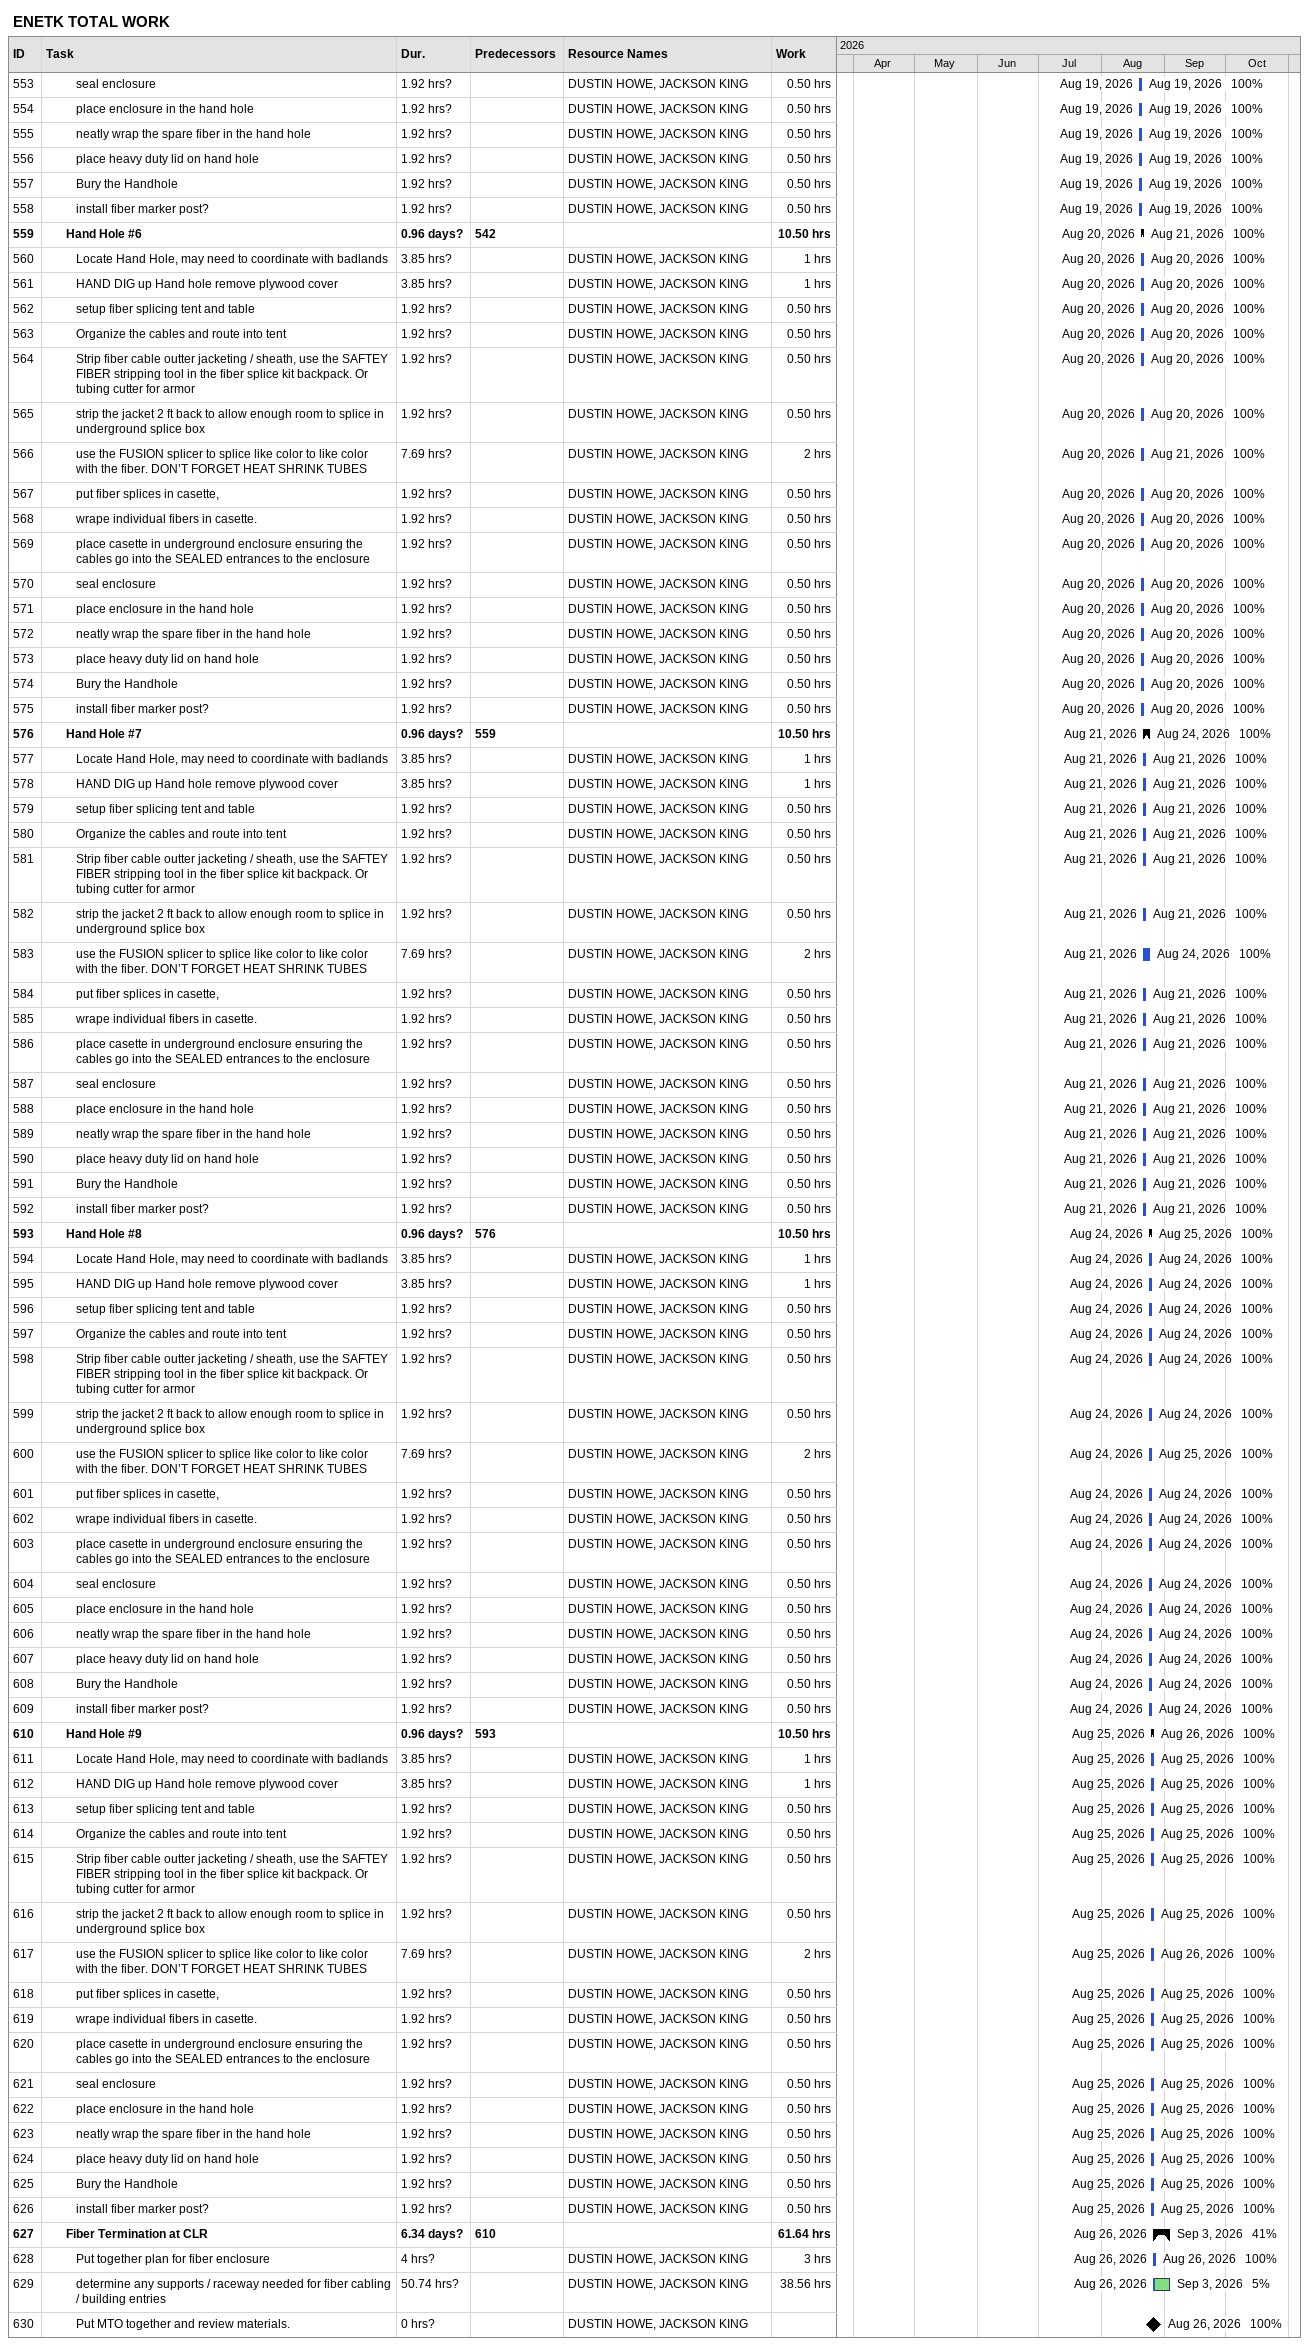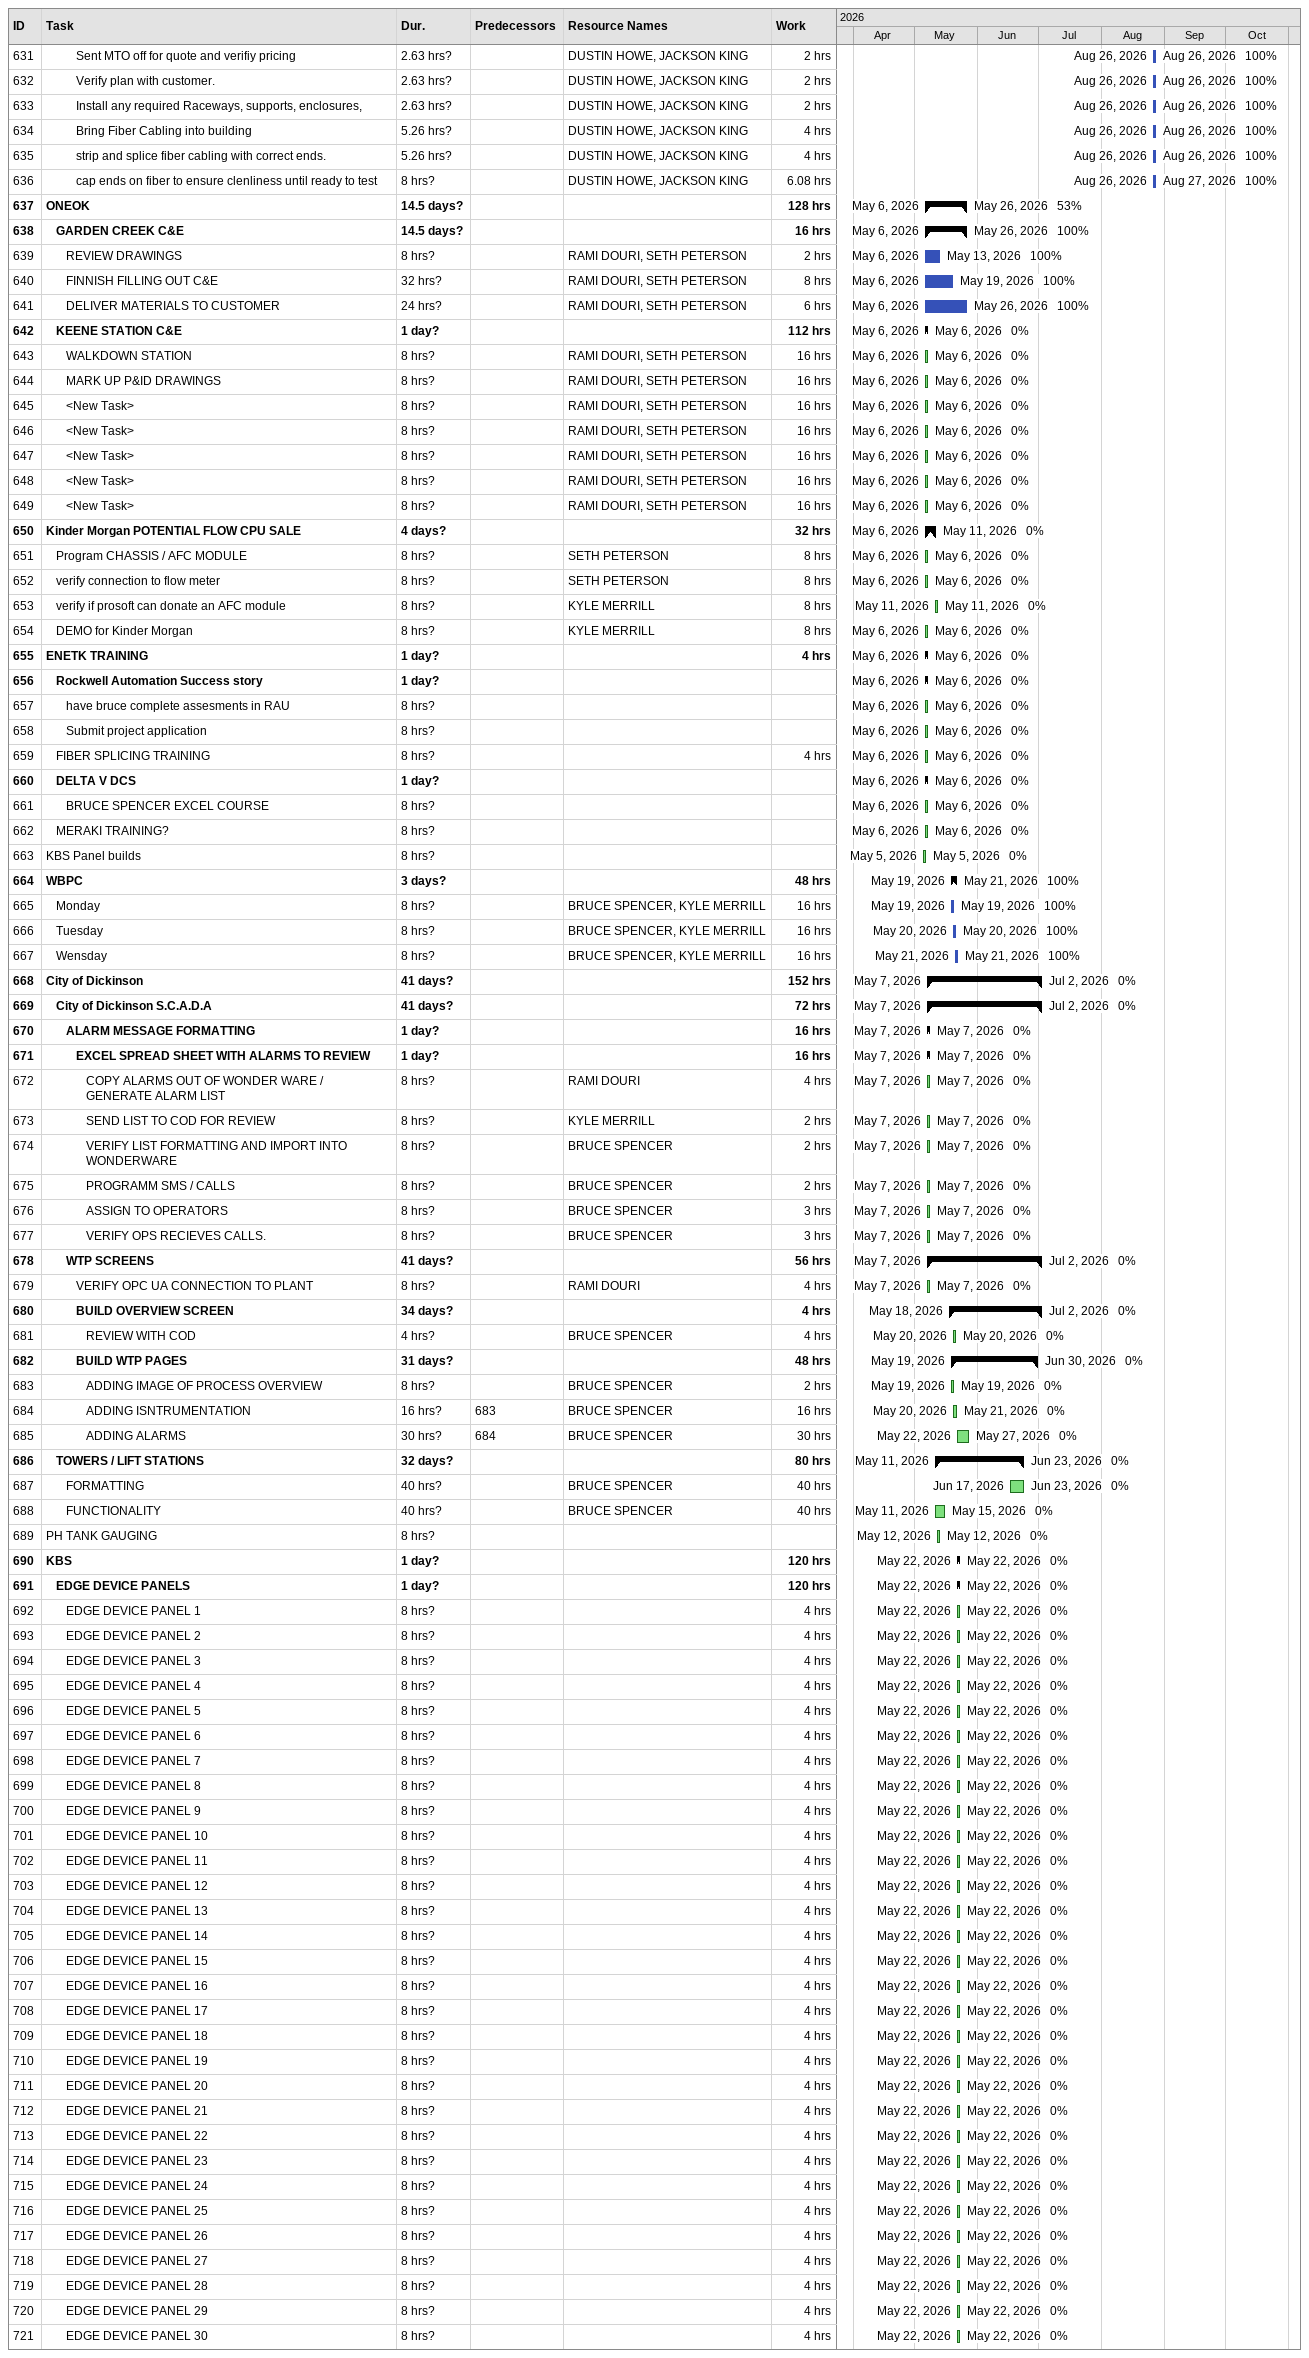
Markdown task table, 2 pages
ENETK TOTAL WORK

| ID | Level | Task | Duration | Start | Finish | Predecessors | Resources | % complete | Work (h) |
|---|---|---|---|---|---|---|---|---|---|
| 553 | 4 | seal enclosure | 1.92h? | 2026-08-19 | 2026-08-19 |  | DUSTIN HOWE, JACKSON KING | 100 | 0.50 |
| 554 | 4 | place enclosure in the hand hole | 1.92h? | 2026-08-19 | 2026-08-19 |  | DUSTIN HOWE, JACKSON KING | 100 | 0.50 |
| 555 | 4 | neatly wrap the spare fiber in the hand hole | 1.92h? | 2026-08-19 | 2026-08-19 |  | DUSTIN HOWE, JACKSON KING | 100 | 0.50 |
| 556 | 4 | place heavy duty lid on hand hole | 1.92h? | 2026-08-19 | 2026-08-19 |  | DUSTIN HOWE, JACKSON KING | 100 | 0.50 |
| 557 | 4 | Bury the Handhole | 1.92h? | 2026-08-19 | 2026-08-19 |  | DUSTIN HOWE, JACKSON KING | 100 | 0.50 |
| 558 | 4 | install fiber marker post? | 1.92h? | 2026-08-19 | 2026-08-19 |  | DUSTIN HOWE, JACKSON KING | 100 | 0.50 |
| 559 | 3 | **Hand Hole #6** | 0.96d? | 2026-08-20 | 2026-08-21 | 542 |  | 100 | 10.50 |
| 560 | 4 | Locate Hand Hole, may need to coordinate with badlands | 3.85h? | 2026-08-20 | 2026-08-20 |  | DUSTIN HOWE, JACKSON KING | 100 | 1 |
| 561 | 4 | HAND DIG up Hand hole remove plywood cover | 3.85h? | 2026-08-20 | 2026-08-20 |  | DUSTIN HOWE, JACKSON KING | 100 | 1 |
| 562 | 4 | setup fiber splicing tent and table | 1.92h? | 2026-08-20 | 2026-08-20 |  | DUSTIN HOWE, JACKSON KING | 100 | 0.50 |
| 563 | 4 | Organize the cables and route into tent | 1.92h? | 2026-08-20 | 2026-08-20 |  | DUSTIN HOWE, JACKSON KING | 100 | 0.50 |
| 564 | 4 | Strip fiber cable outter jacketing / sheath, use the SAFTEY FIBER stripping tool in the fiber splice kit backpack. Or tubing cutter for armor | 1.92h? | 2026-08-20 | 2026-08-20 |  | DUSTIN HOWE, JACKSON KING | 100 | 0.50 |
| 565 | 4 | strip the jacket 2 ft back to allow enough room to splice in underground splice box | 1.92h? | 2026-08-20 | 2026-08-20 |  | DUSTIN HOWE, JACKSON KING | 100 | 0.50 |
| 566 | 4 | use the FUSION splicer to splice like color to like color with the fiber. DON’T FORGET HEAT SHRINK TUBES | 7.69h? | 2026-08-20 | 2026-08-21 |  | DUSTIN HOWE, JACKSON KING | 100 | 2 |
| 567 | 4 | put fiber splices in casette, | 1.92h? | 2026-08-20 | 2026-08-20 |  | DUSTIN HOWE, JACKSON KING | 100 | 0.50 |
| 568 | 4 | wrape individual fibers in casette. | 1.92h? | 2026-08-20 | 2026-08-20 |  | DUSTIN HOWE, JACKSON KING | 100 | 0.50 |
| 569 | 4 | place casette in underground enclosure ensuring the cables go into the SEALED entrances to the enclosure | 1.92h? | 2026-08-20 | 2026-08-20 |  | DUSTIN HOWE, JACKSON KING | 100 | 0.50 |
| 570 | 4 | seal enclosure | 1.92h? | 2026-08-20 | 2026-08-20 |  | DUSTIN HOWE, JACKSON KING | 100 | 0.50 |
| 571 | 4 | place enclosure in the hand hole | 1.92h? | 2026-08-20 | 2026-08-20 |  | DUSTIN HOWE, JACKSON KING | 100 | 0.50 |
| 572 | 4 | neatly wrap the spare fiber in the hand hole | 1.92h? | 2026-08-20 | 2026-08-20 |  | DUSTIN HOWE, JACKSON KING | 100 | 0.50 |
| 573 | 4 | place heavy duty lid on hand hole | 1.92h? | 2026-08-20 | 2026-08-20 |  | DUSTIN HOWE, JACKSON KING | 100 | 0.50 |
| 574 | 4 | Bury the Handhole | 1.92h? | 2026-08-20 | 2026-08-20 |  | DUSTIN HOWE, JACKSON KING | 100 | 0.50 |
| 575 | 4 | install fiber marker post? | 1.92h? | 2026-08-20 | 2026-08-20 |  | DUSTIN HOWE, JACKSON KING | 100 | 0.50 |
| 576 | 3 | **Hand Hole #7** | 0.96d? | 2026-08-21 | 2026-08-24 | 559 |  | 100 | 10.50 |
| 577 | 4 | Locate Hand Hole, may need to coordinate with badlands | 3.85h? | 2026-08-21 | 2026-08-21 |  | DUSTIN HOWE, JACKSON KING | 100 | 1 |
| 578 | 4 | HAND DIG up Hand hole remove plywood cover | 3.85h? | 2026-08-21 | 2026-08-21 |  | DUSTIN HOWE, JACKSON KING | 100 | 1 |
| 579 | 4 | setup fiber splicing tent and table | 1.92h? | 2026-08-21 | 2026-08-21 |  | DUSTIN HOWE, JACKSON KING | 100 | 0.50 |
| 580 | 4 | Organize the cables and route into tent | 1.92h? | 2026-08-21 | 2026-08-21 |  | DUSTIN HOWE, JACKSON KING | 100 | 0.50 |
| 581 | 4 | Strip fiber cable outter jacketing / sheath, use the SAFTEY FIBER stripping tool in the fiber splice kit backpack. Or tubing cutter for armor | 1.92h? | 2026-08-21 | 2026-08-21 |  | DUSTIN HOWE, JACKSON KING | 100 | 0.50 |
| 582 | 4 | strip the jacket 2 ft back to allow enough room to splice in underground splice box | 1.92h? | 2026-08-21 | 2026-08-21 |  | DUSTIN HOWE, JACKSON KING | 100 | 0.50 |
| 583 | 4 | use the FUSION splicer to splice like color to like color with the fiber. DON’T FORGET HEAT SHRINK TUBES | 7.69h? | 2026-08-21 | 2026-08-24 |  | DUSTIN HOWE, JACKSON KING | 100 | 2 |
| 584 | 4 | put fiber splices in casette, | 1.92h? | 2026-08-21 | 2026-08-21 |  | DUSTIN HOWE, JACKSON KING | 100 | 0.50 |
| 585 | 4 | wrape individual fibers in casette. | 1.92h? | 2026-08-21 | 2026-08-21 |  | DUSTIN HOWE, JACKSON KING | 100 | 0.50 |
| 586 | 4 | place casette in underground enclosure ensuring the cables go into the SEALED entrances to the enclosure | 1.92h? | 2026-08-21 | 2026-08-21 |  | DUSTIN HOWE, JACKSON KING | 100 | 0.50 |
| 587 | 4 | seal enclosure | 1.92h? | 2026-08-21 | 2026-08-21 |  | DUSTIN HOWE, JACKSON KING | 100 | 0.50 |
| 588 | 4 | place enclosure in the hand hole | 1.92h? | 2026-08-21 | 2026-08-21 |  | DUSTIN HOWE, JACKSON KING | 100 | 0.50 |
| 589 | 4 | neatly wrap the spare fiber in the hand hole | 1.92h? | 2026-08-21 | 2026-08-21 |  | DUSTIN HOWE, JACKSON KING | 100 | 0.50 |
| 590 | 4 | place heavy duty lid on hand hole | 1.92h? | 2026-08-21 | 2026-08-21 |  | DUSTIN HOWE, JACKSON KING | 100 | 0.50 |
| 591 | 4 | Bury the Handhole | 1.92h? | 2026-08-21 | 2026-08-21 |  | DUSTIN HOWE, JACKSON KING | 100 | 0.50 |
| 592 | 4 | install fiber marker post? | 1.92h? | 2026-08-21 | 2026-08-21 |  | DUSTIN HOWE, JACKSON KING | 100 | 0.50 |
| 593 | 3 | **Hand Hole #8** | 0.96d? | 2026-08-24 | 2026-08-25 | 576 |  | 100 | 10.50 |
| 594 | 4 | Locate Hand Hole, may need to coordinate with badlands | 3.85h? | 2026-08-24 | 2026-08-24 |  | DUSTIN HOWE, JACKSON KING | 100 | 1 |
| 595 | 4 | HAND DIG up Hand hole remove plywood cover | 3.85h? | 2026-08-24 | 2026-08-24 |  | DUSTIN HOWE, JACKSON KING | 100 | 1 |
| 596 | 4 | setup fiber splicing tent and table | 1.92h? | 2026-08-24 | 2026-08-24 |  | DUSTIN HOWE, JACKSON KING | 100 | 0.50 |
| 597 | 4 | Organize the cables and route into tent | 1.92h? | 2026-08-24 | 2026-08-24 |  | DUSTIN HOWE, JACKSON KING | 100 | 0.50 |
| 598 | 4 | Strip fiber cable outter jacketing / sheath, use the SAFTEY FIBER stripping tool in the fiber splice kit backpack. Or tubing cutter for armor | 1.92h? | 2026-08-24 | 2026-08-24 |  | DUSTIN HOWE, JACKSON KING | 100 | 0.50 |
| 599 | 4 | strip the jacket 2 ft back to allow enough room to splice in underground splice box | 1.92h? | 2026-08-24 | 2026-08-24 |  | DUSTIN HOWE, JACKSON KING | 100 | 0.50 |
| 600 | 4 | use the FUSION splicer to splice like color to like color with the fiber. DON’T FORGET HEAT SHRINK TUBES | 7.69h? | 2026-08-24 | 2026-08-25 |  | DUSTIN HOWE, JACKSON KING | 100 | 2 |
| 601 | 4 | put fiber splices in casette, | 1.92h? | 2026-08-24 | 2026-08-24 |  | DUSTIN HOWE, JACKSON KING | 100 | 0.50 |
| 602 | 4 | wrape individual fibers in casette. | 1.92h? | 2026-08-24 | 2026-08-24 |  | DUSTIN HOWE, JACKSON KING | 100 | 0.50 |
| 603 | 4 | place casette in underground enclosure ensuring the cables go into the SEALED entrances to the enclosure | 1.92h? | 2026-08-24 | 2026-08-24 |  | DUSTIN HOWE, JACKSON KING | 100 | 0.50 |
| 604 | 4 | seal enclosure | 1.92h? | 2026-08-24 | 2026-08-24 |  | DUSTIN HOWE, JACKSON KING | 100 | 0.50 |
| 605 | 4 | place enclosure in the hand hole | 1.92h? | 2026-08-24 | 2026-08-24 |  | DUSTIN HOWE, JACKSON KING | 100 | 0.50 |
| 606 | 4 | neatly wrap the spare fiber in the hand hole | 1.92h? | 2026-08-24 | 2026-08-24 |  | DUSTIN HOWE, JACKSON KING | 100 | 0.50 |
| 607 | 4 | place heavy duty lid on hand hole | 1.92h? | 2026-08-24 | 2026-08-24 |  | DUSTIN HOWE, JACKSON KING | 100 | 0.50 |
| 608 | 4 | Bury the Handhole | 1.92h? | 2026-08-24 | 2026-08-24 |  | DUSTIN HOWE, JACKSON KING | 100 | 0.50 |
| 609 | 4 | install fiber marker post? | 1.92h? | 2026-08-24 | 2026-08-24 |  | DUSTIN HOWE, JACKSON KING | 100 | 0.50 |
| 610 | 3 | **Hand Hole #9** | 0.96d? | 2026-08-25 | 2026-08-26 | 593 |  | 100 | 10.50 |
| 611 | 4 | Locate Hand Hole, may need to coordinate with badlands | 3.85h? | 2026-08-25 | 2026-08-25 |  | DUSTIN HOWE, JACKSON KING | 100 | 1 |
| 612 | 4 | HAND DIG up Hand hole remove plywood cover | 3.85h? | 2026-08-25 | 2026-08-25 |  | DUSTIN HOWE, JACKSON KING | 100 | 1 |
| 613 | 4 | setup fiber splicing tent and table | 1.92h? | 2026-08-25 | 2026-08-25 |  | DUSTIN HOWE, JACKSON KING | 100 | 0.50 |
| 614 | 4 | Organize the cables and route into tent | 1.92h? | 2026-08-25 | 2026-08-25 |  | DUSTIN HOWE, JACKSON KING | 100 | 0.50 |
| 615 | 4 | Strip fiber cable outter jacketing / sheath, use the SAFTEY FIBER stripping tool in the fiber splice kit backpack. Or tubing cutter for armor | 1.92h? | 2026-08-25 | 2026-08-25 |  | DUSTIN HOWE, JACKSON KING | 100 | 0.50 |
| 616 | 4 | strip the jacket 2 ft back to allow enough room to splice in underground splice box | 1.92h? | 2026-08-25 | 2026-08-25 |  | DUSTIN HOWE, JACKSON KING | 100 | 0.50 |
| 617 | 4 | use the FUSION splicer to splice like color to like color with the fiber. DON’T FORGET HEAT SHRINK TUBES | 7.69h? | 2026-08-25 | 2026-08-26 |  | DUSTIN HOWE, JACKSON KING | 100 | 2 |
| 618 | 4 | put fiber splices in casette, | 1.92h? | 2026-08-25 | 2026-08-25 |  | DUSTIN HOWE, JACKSON KING | 100 | 0.50 |
| 619 | 4 | wrape individual fibers in casette. | 1.92h? | 2026-08-25 | 2026-08-25 |  | DUSTIN HOWE, JACKSON KING | 100 | 0.50 |
| 620 | 4 | place casette in underground enclosure ensuring the cables go into the SEALED entrances to the enclosure | 1.92h? | 2026-08-25 | 2026-08-25 |  | DUSTIN HOWE, JACKSON KING | 100 | 0.50 |
| 621 | 4 | seal enclosure | 1.92h? | 2026-08-25 | 2026-08-25 |  | DUSTIN HOWE, JACKSON KING | 100 | 0.50 |
| 622 | 4 | place enclosure in the hand hole | 1.92h? | 2026-08-25 | 2026-08-25 |  | DUSTIN HOWE, JACKSON KING | 100 | 0.50 |
| 623 | 4 | neatly wrap the spare fiber in the hand hole | 1.92h? | 2026-08-25 | 2026-08-25 |  | DUSTIN HOWE, JACKSON KING | 100 | 0.50 |
| 624 | 4 | place heavy duty lid on hand hole | 1.92h? | 2026-08-25 | 2026-08-25 |  | DUSTIN HOWE, JACKSON KING | 100 | 0.50 |
| 625 | 4 | Bury the Handhole | 1.92h? | 2026-08-25 | 2026-08-25 |  | DUSTIN HOWE, JACKSON KING | 100 | 0.50 |
| 626 | 4 | install fiber marker post? | 1.92h? | 2026-08-25 | 2026-08-25 |  | DUSTIN HOWE, JACKSON KING | 100 | 0.50 |
| 627 | 3 | **Fiber Termination at CLR** | 6.34d? | 2026-08-26 | 2026-09-03 | 610 |  | 41 | 61.64 |
| 628 | 4 | Put together plan for fiber enclosure | 4h? | 2026-08-26 | 2026-08-26 |  | DUSTIN HOWE, JACKSON KING | 100 | 3 |
| 629 | 4 | determine any supports / raceway needed for fiber cabling / building entries | 50.74h? | 2026-08-26 | 2026-09-03 |  | DUSTIN HOWE, JACKSON KING | 5 | 38.56 |
| 630 | 4 | Put MTO together and review materials. | 0h? | 2026-08-26 | 2026-08-26 |  | DUSTIN HOWE, JACKSON KING | 100 |  |
| 631 | 4 | Sent MTO off for quote and verifiy pricing | 2.63h? | 2026-08-26 | 2026-08-26 |  | DUSTIN HOWE, JACKSON KING | 100 | 2 |
| 632 | 4 | Verify plan with customer. | 2.63h? | 2026-08-26 | 2026-08-26 |  | DUSTIN HOWE, JACKSON KING | 100 | 2 |
| 633 | 4 | Install any required Raceways, supports, enclosures, | 2.63h? | 2026-08-26 | 2026-08-26 |  | DUSTIN HOWE, JACKSON KING | 100 | 2 |
| 634 | 4 | Bring Fiber Cabling into building | 5.26h? | 2026-08-26 | 2026-08-26 |  | DUSTIN HOWE, JACKSON KING | 100 | 4 |
| 635 | 4 | strip and splice fiber cabling with correct ends. | 5.26h? | 2026-08-26 | 2026-08-26 |  | DUSTIN HOWE, JACKSON KING | 100 | 4 |
| 636 | 4 | cap ends on fiber to ensure clenliness until ready to test | 8h? | 2026-08-26 | 2026-08-27 |  | DUSTIN HOWE, JACKSON KING | 100 | 6.08 |
| 637 | 1 | **ONEOK** | 14.5d? | 2026-05-06 | 2026-05-26 |  |  | 53 | 128 |
| 638 | 2 | **GARDEN CREEK C&E** | 14.5d? | 2026-05-06 | 2026-05-26 |  |  | 100 | 16 |
| 639 | 3 | REVIEW DRAWINGS | 8h? | 2026-05-06 | 2026-05-13 |  | RAMI DOURI, SETH PETERSON | 100 | 2 |
| 640 | 3 | FINNISH FILLING OUT C&E | 32h? | 2026-05-06 | 2026-05-19 |  | RAMI DOURI, SETH PETERSON | 100 | 8 |
| 641 | 3 | DELIVER MATERIALS TO CUSTOMER | 24h? | 2026-05-06 | 2026-05-26 |  | RAMI DOURI, SETH PETERSON | 100 | 6 |
| 642 | 2 | **KEENE STATION C&E** | 1d? | 2026-05-06 | 2026-05-06 |  |  | 0 | 112 |
| 643 | 3 | WALKDOWN STATION | 8h? | 2026-05-06 | 2026-05-06 |  | RAMI DOURI, SETH PETERSON | 0 | 16 |
| 644 | 3 | MARK UP P&ID DRAWINGS | 8h? | 2026-05-06 | 2026-05-06 |  | RAMI DOURI, SETH PETERSON | 0 | 16 |
| 645 | 3 | <New Task> | 8h? | 2026-05-06 | 2026-05-06 |  | RAMI DOURI, SETH PETERSON | 0 | 16 |
| 646 | 3 | <New Task> | 8h? | 2026-05-06 | 2026-05-06 |  | RAMI DOURI, SETH PETERSON | 0 | 16 |
| 647 | 3 | <New Task> | 8h? | 2026-05-06 | 2026-05-06 |  | RAMI DOURI, SETH PETERSON | 0 | 16 |
| 648 | 3 | <New Task> | 8h? | 2026-05-06 | 2026-05-06 |  | RAMI DOURI, SETH PETERSON | 0 | 16 |
| 649 | 3 | <New Task> | 8h? | 2026-05-06 | 2026-05-06 |  | RAMI DOURI, SETH PETERSON | 0 | 16 |
| 650 | 1 | **Kinder Morgan POTENTIAL FLOW CPU SALE** | 4d? | 2026-05-06 | 2026-05-11 |  |  | 0 | 32 |
| 651 | 2 | Program CHASSIS / AFC MODULE | 8h? | 2026-05-06 | 2026-05-06 |  | SETH PETERSON | 0 | 8 |
| 652 | 2 | verify connection to flow meter | 8h? | 2026-05-06 | 2026-05-06 |  | SETH PETERSON | 0 | 8 |
| 653 | 2 | verify if prosoft can donate an AFC module | 8h? | 2026-05-11 | 2026-05-11 |  | KYLE MERRILL | 0 | 8 |
| 654 | 2 | DEMO for Kinder Morgan | 8h? | 2026-05-06 | 2026-05-06 |  | KYLE MERRILL | 0 | 8 |
| 655 | 1 | **ENETK TRAINING** | 1d? | 2026-05-06 | 2026-05-06 |  |  | 0 | 4 |
| 656 | 2 | **Rockwell Automation Success story** | 1d? | 2026-05-06 | 2026-05-06 |  |  | 0 |  |
| 657 | 3 | have bruce complete assesments in RAU | 8h? | 2026-05-06 | 2026-05-06 |  |  | 0 |  |
| 658 | 3 | Submit project application | 8h? | 2026-05-06 | 2026-05-06 |  |  | 0 |  |
| 659 | 2 | FIBER SPLICING TRAINING | 8h? | 2026-05-06 | 2026-05-06 |  |  | 0 | 4 |
| 660 | 2 | **DELTA V DCS** | 1d? | 2026-05-06 | 2026-05-06 |  |  | 0 |  |
| 661 | 3 | BRUCE SPENCER EXCEL COURSE | 8h? | 2026-05-06 | 2026-05-06 |  |  | 0 |  |
| 662 | 2 | MERAKI TRAINING? | 8h? | 2026-05-06 | 2026-05-06 |  |  | 0 |  |
| 663 | 1 | KBS Panel builds | 8h? | 2026-05-05 | 2026-05-05 |  |  | 0 |  |
| 664 | 1 | **WBPC** | 3d? | 2026-05-19 | 2026-05-21 |  |  | 100 | 48 |
| 665 | 2 | Monday | 8h? | 2026-05-19 | 2026-05-19 |  | BRUCE SPENCER, KYLE MERRILL | 100 | 16 |
| 666 | 2 | Tuesday | 8h? | 2026-05-20 | 2026-05-20 |  | BRUCE SPENCER, KYLE MERRILL | 100 | 16 |
| 667 | 2 | Wensday | 8h? | 2026-05-21 | 2026-05-21 |  | BRUCE SPENCER, KYLE MERRILL | 100 | 16 |
| 668 | 1 | **City of Dickinson** | 41d? | 2026-05-07 | 2026-07-02 |  |  | 0 | 152 |
| 669 | 2 | **City of Dickinson S.C.A.D.A** | 41d? | 2026-05-07 | 2026-07-02 |  |  | 0 | 72 |
| 670 | 3 | **ALARM MESSAGE FORMATTING** | 1d? | 2026-05-07 | 2026-05-07 |  |  | 0 | 16 |
| 671 | 4 | **EXCEL SPREAD SHEET WITH ALARMS TO REVIEW** | 1d? | 2026-05-07 | 2026-05-07 |  |  | 0 | 16 |
| 672 | 5 | COPY ALARMS OUT OF WONDER WARE / GENERATE ALARM LIST | 8h? | 2026-05-07 | 2026-05-07 |  | RAMI DOURI | 0 | 4 |
| 673 | 5 | SEND LIST TO COD FOR REVIEW | 8h? | 2026-05-07 | 2026-05-07 |  | KYLE MERRILL | 0 | 2 |
| 674 | 5 | VERIFY LIST FORMATTING AND IMPORT INTO WONDERWARE | 8h? | 2026-05-07 | 2026-05-07 |  | BRUCE SPENCER | 0 | 2 |
| 675 | 5 | PROGRAMM SMS / CALLS | 8h? | 2026-05-07 | 2026-05-07 |  | BRUCE SPENCER | 0 | 2 |
| 676 | 5 | ASSIGN TO OPERATORS | 8h? | 2026-05-07 | 2026-05-07 |  | BRUCE SPENCER | 0 | 3 |
| 677 | 5 | VERIFY OPS RECIEVES CALLS. | 8h? | 2026-05-07 | 2026-05-07 |  | BRUCE SPENCER | 0 | 3 |
| 678 | 3 | **WTP SCREENS** | 41d? | 2026-05-07 | 2026-07-02 |  |  | 0 | 56 |
| 679 | 4 | VERIFY OPC UA CONNECTION TO PLANT | 8h? | 2026-05-07 | 2026-05-07 |  | RAMI DOURI | 0 | 4 |
| 680 | 4 | **BUILD OVERVIEW SCREEN** | 34d? | 2026-05-18 | 2026-07-02 |  |  | 0 | 4 |
| 681 | 5 | REVIEW WITH COD | 4h? | 2026-05-20 | 2026-05-20 |  | BRUCE SPENCER | 0 | 4 |
| 682 | 4 | **BUILD WTP PAGES** | 31d? | 2026-05-19 | 2026-06-30 |  |  | 0 | 48 |
| 683 | 5 | ADDING IMAGE OF PROCESS OVERVIEW | 8h? | 2026-05-19 | 2026-05-19 |  | BRUCE SPENCER | 0 | 2 |
| 684 | 5 | ADDING ISNTRUMENTATION | 16h? | 2026-05-20 | 2026-05-21 | 683 | BRUCE SPENCER | 0 | 16 |
| 685 | 5 | ADDING ALARMS | 30h? | 2026-05-22 | 2026-05-27 | 684 | BRUCE SPENCER | 0 | 30 |
| 686 | 2 | **TOWERS / LIFT STATIONS** | 32d? | 2026-05-11 | 2026-06-23 |  |  | 0 | 80 |
| 687 | 3 | FORMATTING | 40h? | 2026-06-17 | 2026-06-23 |  | BRUCE SPENCER | 0 | 40 |
| 688 | 3 | FUNCTIONALITY | 40h? | 2026-05-11 | 2026-05-15 |  | BRUCE SPENCER | 0 | 40 |
| 689 | 1 | PH TANK GAUGING | 8h? | 2026-05-12 | 2026-05-12 |  |  | 0 |  |
| 690 | 1 | **KBS** | 1d? | 2026-05-22 | 2026-05-22 |  |  | 0 | 120 |
| 691 | 2 | **EDGE DEVICE PANELS** | 1d? | 2026-05-22 | 2026-05-22 |  |  | 0 | 120 |
| 692 | 3 | EDGE DEVICE PANEL 1 | 8h? | 2026-05-22 | 2026-05-22 |  |  | 0 | 4 |
| 693 | 3 | EDGE DEVICE PANEL 2 | 8h? | 2026-05-22 | 2026-05-22 |  |  | 0 | 4 |
| 694 | 3 | EDGE DEVICE PANEL 3 | 8h? | 2026-05-22 | 2026-05-22 |  |  | 0 | 4 |
| 695 | 3 | EDGE DEVICE PANEL 4 | 8h? | 2026-05-22 | 2026-05-22 |  |  | 0 | 4 |
| 696 | 3 | EDGE DEVICE PANEL 5 | 8h? | 2026-05-22 | 2026-05-22 |  |  | 0 | 4 |
| 697 | 3 | EDGE DEVICE PANEL 6 | 8h? | 2026-05-22 | 2026-05-22 |  |  | 0 | 4 |
| 698 | 3 | EDGE DEVICE PANEL 7 | 8h? | 2026-05-22 | 2026-05-22 |  |  | 0 | 4 |
| 699 | 3 | EDGE DEVICE PANEL 8 | 8h? | 2026-05-22 | 2026-05-22 |  |  | 0 | 4 |
| 700 | 3 | EDGE DEVICE PANEL 9 | 8h? | 2026-05-22 | 2026-05-22 |  |  | 0 | 4 |
| 701 | 3 | EDGE DEVICE PANEL 10 | 8h? | 2026-05-22 | 2026-05-22 |  |  | 0 | 4 |
| 702 | 3 | EDGE DEVICE PANEL 11 | 8h? | 2026-05-22 | 2026-05-22 |  |  | 0 | 4 |
| 703 | 3 | EDGE DEVICE PANEL 12 | 8h? | 2026-05-22 | 2026-05-22 |  |  | 0 | 4 |
| 704 | 3 | EDGE DEVICE PANEL 13 | 8h? | 2026-05-22 | 2026-05-22 |  |  | 0 | 4 |
| 705 | 3 | EDGE DEVICE PANEL 14 | 8h? | 2026-05-22 | 2026-05-22 |  |  | 0 | 4 |
| 706 | 3 | EDGE DEVICE PANEL 15 | 8h? | 2026-05-22 | 2026-05-22 |  |  | 0 | 4 |
| 707 | 3 | EDGE DEVICE PANEL 16 | 8h? | 2026-05-22 | 2026-05-22 |  |  | 0 | 4 |
| 708 | 3 | EDGE DEVICE PANEL 17 | 8h? | 2026-05-22 | 2026-05-22 |  |  | 0 | 4 |
| 709 | 3 | EDGE DEVICE PANEL 18 | 8h? | 2026-05-22 | 2026-05-22 |  |  | 0 | 4 |
| 710 | 3 | EDGE DEVICE PANEL 19 | 8h? | 2026-05-22 | 2026-05-22 |  |  | 0 | 4 |
| 711 | 3 | EDGE DEVICE PANEL 20 | 8h? | 2026-05-22 | 2026-05-22 |  |  | 0 | 4 |
| 712 | 3 | EDGE DEVICE PANEL 21 | 8h? | 2026-05-22 | 2026-05-22 |  |  | 0 | 4 |
| 713 | 3 | EDGE DEVICE PANEL 22 | 8h? | 2026-05-22 | 2026-05-22 |  |  | 0 | 4 |
| 714 | 3 | EDGE DEVICE PANEL 23 | 8h? | 2026-05-22 | 2026-05-22 |  |  | 0 | 4 |
| 715 | 3 | EDGE DEVICE PANEL 24 | 8h? | 2026-05-22 | 2026-05-22 |  |  | 0 | 4 |
| 716 | 3 | EDGE DEVICE PANEL 25 | 8h? | 2026-05-22 | 2026-05-22 |  |  | 0 | 4 |
| 717 | 3 | EDGE DEVICE PANEL 26 | 8h? | 2026-05-22 | 2026-05-22 |  |  | 0 | 4 |
| 718 | 3 | EDGE DEVICE PANEL 27 | 8h? | 2026-05-22 | 2026-05-22 |  |  | 0 | 4 |
| 719 | 3 | EDGE DEVICE PANEL 28 | 8h? | 2026-05-22 | 2026-05-22 |  |  | 0 | 4 |
| 720 | 3 | EDGE DEVICE PANEL 29 | 8h? | 2026-05-22 | 2026-05-22 |  |  | 0 | 4 |
| 721 | 3 | EDGE DEVICE PANEL 30 | 8h? | 2026-05-22 | 2026-05-22 |  |  | 0 | 4 |
